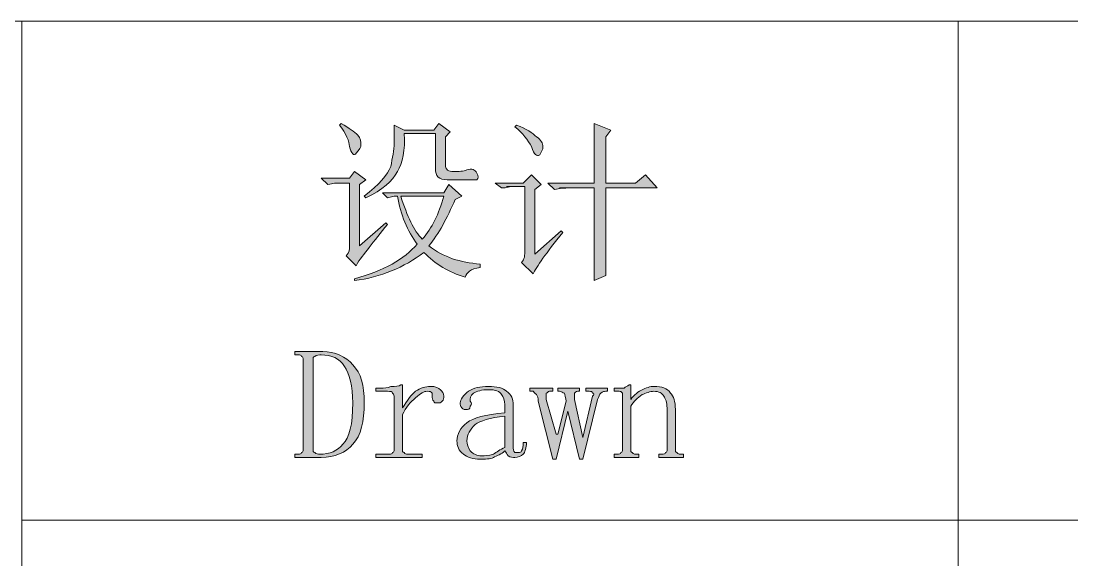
# Model space of a CAD drawing. Header units: millimetres. Extents: x 0 to 297, y 0 to 208.
# Drawn here: x 161.51 to 173.68, y 20.62 to 26.87 of the extents above; entities that cross this region are included whole.
import ezdxf

# ---------------------------------------------------------------- set-up
doc = ezdxf.new("R2010")
doc.units = ezdxf.units.MM

msp = doc.modelspace()

# ---------------------------------------------------------------- hatches: boundary and pattern name
h = msp.add_hatch(color=7)
edge = h.paths.add_edge_path(flags=0)
edge.add_spline(control_points=[(165.196308, 25.662765), (165.196308, 25.662765), (165.215711, 25.682168), (165.215711, 25.682168), (165.311314, 25.624665), (165.368817, 25.586213), (165.407269, 25.54776), (165.445369, 25.50966), (165.445369, 25.471207), (165.445369, 25.432754), (165.445369, 25.413704), (165.426319, 25.375251), (165.388219, 25.337151), (165.368817, 25.298699), (165.330717, 25.337151), (165.311314, 25.413704), (165.311314, 25.471207), (165.273214, 25.567163), (165.196308, 25.662765), (165.196308, 25.662765), (165.196308, 25.662765), (165.196308, 25.662765), (165.196308, 25.662765), (165.196308, 25.662765), (165.196308, 25.662765)], knot_values=[0, 0, 0, 0, 1, 1, 1, 2, 2, 2, 3, 3, 3, 4, 4, 4, 5, 5, 5, 6, 6, 6, 7, 7, 7, 8, 8, 8, 8], degree=3, periodic=1)
edge = h.paths.add_edge_path(flags=0)
edge.add_spline(control_points=[(165.426319, 24.263649), (165.426319, 24.263649), (165.732883, 24.532113), (165.732883, 24.532113), (165.732883, 24.532113), (165.752286, 24.513063), (165.752286, 24.513063), (165.675381, 24.417107), (165.598828, 24.321151), (165.541325, 24.244599), (165.483822, 24.168046), (165.426319, 24.110543), (165.388219, 24.03399), (165.388219, 24.03399), (165.273214, 24.148643), (165.273214, 24.148643), (165.311314, 24.187096), (165.311314, 24.225549), (165.311314, 24.263649), (165.311314, 24.263649), (165.311314, 24.992135), (165.311314, 24.992135), (165.311314, 24.992135), (165.215711, 24.992135), (165.215711, 24.992135), (165.158208, 24.992135), (165.119756, 24.992135), (165.062253, 24.973085), (165.062253, 24.973085), (164.9857, 25.049638), (164.9857, 25.049638), (164.9857, 25.049638), (165.311314, 25.049638), (165.311314, 25.049638), (165.311314, 25.049638), (165.368817, 25.12619), (165.368817, 25.12619), (165.368817, 25.12619), (165.502872, 25.030588), (165.502872, 25.030588), (165.502872, 25.030588), (165.426319, 24.973085), (165.426319, 24.973085), (165.426319, 24.973085), (165.426319, 24.263649), (165.426319, 24.263649), (165.426319, 24.263649), (165.426319, 24.263649), (165.426319, 24.263649)], knot_values=[0, 0, 0, 0, 1, 1, 1, 2, 2, 2, 3, 3, 3, 4, 4, 4, 5, 5, 5, 6, 6, 6, 7, 7, 7, 8, 8, 8, 9, 9, 9, 10, 10, 10, 11, 11, 11, 12, 12, 12, 13, 13, 13, 14, 14, 14, 15, 15, 15, 16, 16, 16, 16], degree=3, periodic=1)
edge = h.paths.add_edge_path(flags=0)
edge.add_spline(control_points=[(165.905392, 24.838676), (165.982297, 24.608665), (166.05885, 24.436157), (166.154806, 24.340554), (166.269811, 24.47461), (166.346364, 24.628068), (166.403867, 24.838676), (166.403867, 24.838676), (165.905392, 24.838676), (165.905392, 24.838676), (165.905392, 24.838676), (165.905392, 24.838676), (165.905392, 24.838676)], knot_values=[0, 0, 0, 0, 1, 1, 1, 2, 2, 2, 3, 3, 3, 4, 4, 4, 4], degree=3, periodic=1)
edge = h.paths.add_edge_path(flags=0)
edge.add_spline(control_points=[(165.694783, 24.877129), (165.694783, 24.877129), (166.403867, 24.877129), (166.403867, 24.877129), (166.403867, 24.877129), (166.461369, 24.973085), (166.461369, 24.973085), (166.461369, 24.973085), (166.614475, 24.838676), (166.614475, 24.838676), (166.614475, 24.838676), (166.537922, 24.800576), (166.537922, 24.800576), (166.442319, 24.589615), (166.346364, 24.398057), (166.231358, 24.263649), (166.403867, 24.129593), (166.595425, 24.07209), (166.825436, 24.05304), (166.825436, 24.05304), (166.825436, 24.014588), (166.825436, 24.014588), (166.710431, 23.995538), (166.671978, 23.957085), (166.652928, 23.899582), (166.461369, 23.957085), (166.307911, 24.05304), (166.173856, 24.187096), (165.943844, 24.014588), (165.675381, 23.899582), (165.368817, 23.861482), (165.368817, 23.861482), (165.368817, 23.880532), (165.368817, 23.880532), (165.713833, 23.976488), (165.943844, 24.110543), (166.097303, 24.283051), (165.982297, 24.436157), (165.905392, 24.628068), (165.867292, 24.838676), (165.867292, 24.838676), (165.828839, 24.838676), (165.828839, 24.838676), (165.828839, 24.838676), (165.752286, 24.819626), (165.752286, 24.819626), (165.752286, 24.819626), (165.694783, 24.877129), (165.694783, 24.877129), (165.694783, 24.877129), (165.694783, 24.877129), (165.694783, 24.877129)], knot_values=[0, 0, 0, 0, 1, 1, 1, 2, 2, 2, 3, 3, 3, 4, 4, 4, 5, 5, 5, 6, 6, 6, 7, 7, 7, 8, 8, 8, 9, 9, 9, 10, 10, 10, 11, 11, 11, 12, 12, 12, 13, 13, 13, 14, 14, 14, 15, 15, 15, 16, 16, 16, 17, 17, 17, 17], degree=3, periodic=1)
edge = h.paths.add_edge_path(flags=0)
edge.add_spline(control_points=[(166.422917, 25.203096), (166.422917, 25.14524), (166.461369, 25.12619), (166.518872, 25.12619), (166.576375, 25.12619), (166.633878, 25.12619), (166.671978, 25.14524), (166.729481, 25.164643), (166.767933, 25.14524), (166.786983, 25.10714), (166.806386, 25.068688), (166.806386, 25.049638), (166.786983, 25.030588), (166.767933, 25.030588), (166.691381, 25.030588), (166.576375, 25.030588), (166.576375, 25.030588), (166.442319, 25.030588), (166.442319, 25.030588), (166.346364, 25.030588), (166.307911, 25.068688), (166.307911, 25.164643), (166.307911, 25.164643), (166.307911, 25.567163), (166.307911, 25.567163), (166.307911, 25.567163), (165.943844, 25.567163), (165.943844, 25.567163), (165.962894, 25.375251), (165.924794, 25.222146), (165.867292, 25.12619), (165.809789, 25.011185), (165.694783, 24.915582), (165.502872, 24.819626), (165.502872, 24.819626), (165.483822, 24.838676), (165.483822, 24.838676), (165.656331, 24.973085), (165.752286, 25.08809), (165.790386, 25.183693), (165.809789, 25.279649), (165.828839, 25.375251), (165.828839, 25.452157), (165.828839, 25.52871), (165.828839, 25.586213), (165.828839, 25.662765), (165.828839, 25.662765), (165.943844, 25.605263), (165.943844, 25.605263), (165.943844, 25.605263), (166.288861, 25.605263), (166.288861, 25.605263), (166.288861, 25.605263), (166.346364, 25.682168), (166.346364, 25.682168), (166.346364, 25.682168), (166.480419, 25.586213), (166.480419, 25.586213), (166.480419, 25.586213), (166.422917, 25.52871), (166.422917, 25.52871), (166.422917, 25.52871), (166.422917, 25.203096), (166.422917, 25.203096), (166.422917, 25.203096), (166.422917, 25.203096), (166.422917, 25.203096)], knot_values=[0, 0, 0, 0, 1, 1, 1, 2, 2, 2, 3, 3, 3, 4, 4, 4, 5, 5, 5, 6, 6, 6, 7, 7, 7, 8, 8, 8, 9, 9, 9, 10, 10, 10, 11, 11, 11, 12, 12, 12, 13, 13, 13, 14, 14, 14, 15, 15, 15, 16, 16, 16, 17, 17, 17, 18, 18, 18, 19, 19, 19, 20, 20, 20, 21, 21, 21, 22, 22, 22, 22], degree=3, periodic=1)
edge = h.paths.add_edge_path(flags=0)
edge.add_spline(control_points=[(167.227956, 25.643715), (167.227956, 25.643715), (167.247006, 25.662765), (167.247006, 25.662765), (167.362011, 25.624665), (167.438917, 25.567163), (167.477017, 25.52871), (167.534519, 25.490257), (167.553922, 25.452157), (167.553922, 25.413704), (167.553922, 25.375251), (167.534519, 25.356201), (167.515469, 25.317749), (167.477017, 25.298699), (167.457967, 25.317749), (167.419514, 25.413704), (167.381414, 25.490257), (167.323911, 25.567163), (167.227956, 25.643715), (167.227956, 25.643715), (167.227956, 25.643715), (167.227956, 25.643715), (167.227956, 25.643715), (167.227956, 25.643715), (167.227956, 25.643715)], knot_values=[0, 0, 0, 0, 1, 1, 1, 2, 2, 2, 3, 3, 3, 4, 4, 4, 5, 5, 5, 6, 6, 6, 7, 7, 7, 8, 8, 8, 8], degree=3, periodic=1)
edge = h.paths.add_edge_path(flags=0)
edge.add_spline(control_points=[(167.457967, 24.168046), (167.457967, 24.168046), (167.764531, 24.436157), (167.764531, 24.436157), (167.764531, 24.436157), (167.783581, 24.417107), (167.783581, 24.417107), (167.592022, 24.187096), (167.477017, 24.014588), (167.438917, 23.938035), (167.438917, 23.938035), (167.304508, 24.07209), (167.304508, 24.07209), (167.342961, 24.110543), (167.342961, 24.148643), (167.342961, 24.225549), (167.342961, 24.225549), (167.342961, 24.953682), (167.342961, 24.953682), (167.342961, 24.953682), (167.132, 24.953682), (167.132, 24.953682), (167.132, 24.953682), (167.208906, 24.953682), (167.208906, 24.953682), (167.170453, 24.953682), (167.132, 24.934632), (167.074497, 24.934632), (167.074497, 24.934632), (166.997944, 24.992135), (166.997944, 24.992135), (166.997944, 24.992135), (167.323911, 24.992135), (167.323911, 24.992135), (167.323911, 24.992135), (167.419514, 25.08809), (167.419514, 25.08809), (167.419514, 25.08809), (167.534519, 24.973085), (167.534519, 24.973085), (167.534519, 24.973085), (167.457967, 24.915582), (167.457967, 24.915582), (167.457967, 24.915582), (167.457967, 24.168046), (167.457967, 24.168046), (167.457967, 24.168046), (167.457967, 24.168046), (167.457967, 24.168046)], knot_values=[0, 0, 0, 0, 1, 1, 1, 2, 2, 2, 3, 3, 3, 4, 4, 4, 5, 5, 5, 6, 6, 6, 7, 7, 7, 8, 8, 8, 9, 9, 9, 10, 10, 10, 11, 11, 11, 12, 12, 12, 13, 13, 13, 14, 14, 14, 15, 15, 15, 16, 16, 16, 16], degree=3, periodic=1)
edge = h.paths.add_edge_path(flags=0)
edge.add_spline(control_points=[(168.148, 24.992135), (168.148, 25.337151), (168.148, 25.586213), (168.148, 25.682168), (168.148, 25.682168), (168.339558, 25.605263), (168.339558, 25.605263), (168.339558, 25.605263), (168.282056, 25.52871), (168.282056, 25.52871), (168.282056, 25.52871), (168.282056, 24.992135), (168.282056, 24.992135), (168.282056, 24.992135), (168.627072, 24.992135), (168.627072, 24.992135), (168.627072, 24.992135), (168.742078, 25.08809), (168.742078, 25.08809), (168.742078, 25.08809), (168.876133, 24.934632), (168.876133, 24.934632), (168.876133, 24.934632), (168.282056, 24.934632), (168.282056, 24.934632), (168.282056, 24.934632), (168.282056, 24.206499), (168.282056, 24.206499), (168.282056, 24.110543), (168.282056, 24.014588), (168.282056, 23.918985), (168.282056, 23.918985), (168.148, 23.861482), (168.148, 23.861482), (168.148, 24.03399), (168.148, 24.148643), (168.148, 24.244599), (168.148, 24.244599), (168.148, 24.934632), (168.148, 24.934632), (168.148, 24.934632), (167.745481, 24.934632), (167.745481, 24.934632), (167.745481, 24.934632), (167.860486, 24.934632), (167.860486, 24.934632), (167.802983, 24.934632), (167.745481, 24.934632), (167.687978, 24.915582), (167.687978, 24.915582), (167.611072, 24.992135), (167.611072, 24.992135), (167.611072, 24.992135), (168.148, 24.992135), (168.148, 24.992135), (168.148, 24.992135), (168.148, 24.992135), (168.148, 24.992135)], knot_values=[0, 0, 0, 0, 1, 1, 1, 2, 2, 2, 3, 3, 3, 4, 4, 4, 5, 5, 5, 6, 6, 6, 7, 7, 7, 8, 8, 8, 9, 9, 9, 10, 10, 10, 11, 11, 11, 12, 12, 12, 13, 13, 13, 14, 14, 14, 15, 15, 15, 16, 16, 16, 17, 17, 17, 18, 18, 18, 19, 19, 19, 19], degree=3, periodic=1)
h = msp.add_hatch(color=7)
edge = h.paths.add_edge_path(flags=0)
edge.add_spline(control_points=[(165.349767, 22.442963), (165.349767, 22.634874), (165.311314, 22.787979), (165.253811, 22.864885), (165.196308, 22.960488), (165.100706, 22.99894), (164.9857, 22.99894), (164.966297, 22.99894), (164.928197, 22.99894), (164.908794, 22.97989), (164.889744, 22.97989), (164.889744, 22.960488), (164.889744, 22.941438), (164.889744, 22.941438), (164.889744, 21.906388), (164.889744, 21.906388), (164.889744, 21.887338), (164.889744, 21.868288), (164.908794, 21.868288), (164.928197, 21.848885), (164.947247, 21.848885), (164.966297, 21.848885), (165.081303, 21.848885), (165.177258, 21.887338), (165.234761, 21.96389), (165.311314, 22.040796), (165.349767, 22.193901), (165.349767, 22.442963), (165.349767, 22.442963), (165.349767, 22.442963), (165.349767, 22.442963), (165.349767, 22.442963), (165.349767, 22.442963), (165.349767, 22.442963)], knot_values=[0, 0, 0, 0, 1, 1, 1, 2, 2, 2, 3, 3, 3, 4, 4, 4, 5, 5, 5, 6, 6, 6, 7, 7, 7, 8, 8, 8, 9, 9, 9, 10, 10, 10, 11, 11, 11, 11], degree=3, periodic=1)
edge = h.paths.add_edge_path(flags=0)
edge.add_spline(control_points=[(164.774739, 22.941438), (164.774739, 22.960488), (164.774739, 22.97989), (164.755689, 22.97989), (164.755689, 22.99894), (164.736286, 22.99894), (164.717236, 22.99894), (164.717236, 22.99894), (164.678783, 22.99894), (164.678783, 22.99894), (164.678783, 22.99894), (164.678783, 23.037393), (164.678783, 23.037393), (164.678783, 23.037393), (165.00475, 23.037393), (165.00475, 23.037393), (165.138806, 23.037393), (165.273214, 22.97989), (165.349767, 22.883935), (165.445369, 22.787979), (165.483822, 22.653924), (165.483822, 22.442963), (165.483822, 22.232354), (165.445369, 22.059846), (165.349767, 21.96389), (165.273214, 21.868288), (165.138806, 21.810785), (164.9857, 21.810785), (164.9857, 21.810785), (164.678783, 21.810785), (164.678783, 21.810785), (164.678783, 21.810785), (164.678783, 21.848885), (164.678783, 21.848885), (164.678783, 21.848885), (164.717236, 21.848885), (164.717236, 21.848885), (164.736286, 21.848885), (164.755689, 21.848885), (164.755689, 21.868288), (164.774739, 21.868288), (164.774739, 21.887338), (164.774739, 21.906388), (164.774739, 21.906388), (164.774739, 22.941438), (164.774739, 22.941438), (164.774739, 22.941438), (164.774739, 22.941438), (164.774739, 22.941438)], knot_values=[0, 0, 0, 0, 1, 1, 1, 2, 2, 2, 3, 3, 3, 4, 4, 4, 5, 5, 5, 6, 6, 6, 7, 7, 7, 8, 8, 8, 9, 9, 9, 10, 10, 10, 11, 11, 11, 12, 12, 12, 13, 13, 13, 14, 14, 14, 15, 15, 15, 16, 16, 16, 16], degree=3, periodic=1)
edge = h.paths.add_edge_path(flags=0)
edge.add_spline(control_points=[(165.924794, 22.38546), (165.982297, 22.462365), (166.020397, 22.538918), (166.0779, 22.577371), (166.135403, 22.615471), (166.192906, 22.634874), (166.250408, 22.634874), (166.307911, 22.634874), (166.346364, 22.615471), (166.365414, 22.596421), (166.384817, 22.577371), (166.403867, 22.557968), (166.403867, 22.519868), (166.403867, 22.500465), (166.403867, 22.481415), (166.384817, 22.462365), (166.365414, 22.442963), (166.365414, 22.442963), (166.327314, 22.442963), (166.307911, 22.442963), (166.288861, 22.442963), (166.288861, 22.462365), (166.269811, 22.481415), (166.269811, 22.500465), (166.269811, 22.519868), (166.269811, 22.538918), (166.269811, 22.557968), (166.269811, 22.557968), (166.250408, 22.577371), (166.250408, 22.577371), (166.212308, 22.577371), (166.173856, 22.577371), (166.135403, 22.557968), (166.0779, 22.500465), (166.020397, 22.462365), (165.962894, 22.38546), (165.924794, 22.308907), (165.924794, 22.308907), (165.924794, 21.906388), (165.924794, 21.906388), (165.924794, 21.887338), (165.924794, 21.868288), (165.943844, 21.868288), (165.962894, 21.848885), (165.962894, 21.848885), (165.982297, 21.848885), (165.982297, 21.848885), (166.154806, 21.848885), (166.154806, 21.848885), (166.154806, 21.848885), (166.154806, 21.810785), (166.154806, 21.810785), (166.154806, 21.810785), (165.617878, 21.810785), (165.617878, 21.810785), (165.617878, 21.810785), (165.617878, 21.848885), (165.617878, 21.848885), (165.617878, 21.848885), (165.771336, 21.848885), (165.771336, 21.848885), (165.790386, 21.848885), (165.809789, 21.848885), (165.809789, 21.868288), (165.828839, 21.868288), (165.828839, 21.887338), (165.828839, 21.906388), (165.828839, 21.906388), (165.828839, 22.519868), (165.828839, 22.519868), (165.828839, 22.519868), (165.828839, 22.538918), (165.809789, 22.557968), (165.809789, 22.577371), (165.790386, 22.577371), (165.752286, 22.577371), (165.752286, 22.577371), (165.617878, 22.577371), (165.617878, 22.577371), (165.617878, 22.577371), (165.617878, 22.615471), (165.617878, 22.615471), (165.617878, 22.615471), (165.675381, 22.615471), (165.675381, 22.615471), (165.713833, 22.615471), (165.752286, 22.615471), (165.790386, 22.634874), (165.847889, 22.634874), (165.886342, 22.634874), (165.905392, 22.653924), (165.905392, 22.653924), (165.924794, 22.653924), (165.924794, 22.653924), (165.924794, 22.653924), (165.924794, 22.38546), (165.924794, 22.38546), (165.924794, 22.38546), (165.924794, 22.38546), (165.924794, 22.38546)], knot_values=[0, 0, 0, 0, 1, 1, 1, 2, 2, 2, 3, 3, 3, 4, 4, 4, 5, 5, 5, 6, 6, 6, 7, 7, 7, 8, 8, 8, 9, 9, 9, 10, 10, 10, 11, 11, 11, 12, 12, 12, 13, 13, 13, 14, 14, 14, 15, 15, 15, 16, 16, 16, 17, 17, 17, 18, 18, 18, 19, 19, 19, 20, 20, 20, 21, 21, 21, 22, 22, 22, 23, 23, 23, 24, 24, 24, 25, 25, 25, 26, 26, 26, 27, 27, 27, 28, 28, 28, 29, 29, 29, 30, 30, 30, 31, 31, 31, 32, 32, 32, 33, 33, 33, 33], degree=3, periodic=1)
edge = h.paths.add_edge_path(flags=0)
edge.add_spline(control_points=[(166.825436, 21.791382), (166.748883, 21.791382), (166.671978, 21.810785), (166.633878, 21.848885), (166.576375, 21.887338), (166.556972, 21.94484), (166.556972, 22.002343), (166.556972, 22.078896), (166.595425, 22.155449), (166.671978, 22.212951), (166.748883, 22.270454), (166.882939, 22.308907), (167.11295, 22.327957), (167.11295, 22.327957), (167.11295, 22.423913), (167.11295, 22.423913), (167.11295, 22.462365), (167.0939, 22.519868), (167.074497, 22.538918), (167.055447, 22.577371), (166.997944, 22.596421), (166.921392, 22.596421), (166.844486, 22.596421), (166.786983, 22.577371), (166.748883, 22.557968), (166.710431, 22.519868), (166.710431, 22.500465), (166.710431, 22.462365), (166.729481, 22.442963), (166.729481, 22.423913), (166.710431, 22.404863), (166.710431, 22.36641), (166.691381, 22.36641), (166.652928, 22.36641), (166.633878, 22.36641), (166.633878, 22.36641), (166.614475, 22.38546), (166.595425, 22.404863), (166.595425, 22.423913), (166.595425, 22.442963), (166.595425, 22.481415), (166.633878, 22.538918), (166.691381, 22.577371), (166.748883, 22.615471), (166.825436, 22.634874), (166.921392, 22.634874), (167.016994, 22.634874), (167.0939, 22.615471), (167.132, 22.577371), (167.189503, 22.538918), (167.208906, 22.481415), (167.208906, 22.423913), (167.208906, 22.423913), (167.208906, 21.94484), (167.208906, 21.94484), (167.208906, 21.906388), (167.208906, 21.887338), (167.227956, 21.868288), (167.227956, 21.868288), (167.247006, 21.868288), (167.266408, 21.868288), (167.285458, 21.868288), (167.304508, 21.868288), (167.304508, 21.887338), (167.323911, 21.906388), (167.323911, 21.94484), (167.323911, 21.983293), (167.323911, 21.983293), (167.362011, 21.983293), (167.362011, 21.983293), (167.362011, 21.92579), (167.342961, 21.868288), (167.323911, 21.848885), (167.304508, 21.829835), (167.266408, 21.810785), (167.227956, 21.810785), (167.208906, 21.810785), (167.170453, 21.810785), (167.151403, 21.829835), (167.132, 21.848885), (167.132, 21.868288), (167.11295, 21.887338), (167.074497, 21.848885), (167.016994, 21.829835), (166.978894, 21.810785), (166.940442, 21.791382), (166.882939, 21.791382), (166.825436, 21.791382), (166.825436, 21.791382), (166.825436, 21.791382), (166.825436, 21.791382), (166.825436, 21.791382), (166.825436, 21.791382), (166.825436, 21.791382)], knot_values=[0, 0, 0, 0, 1, 1, 1, 2, 2, 2, 3, 3, 3, 4, 4, 4, 5, 5, 5, 6, 6, 6, 7, 7, 7, 8, 8, 8, 9, 9, 9, 10, 10, 10, 11, 11, 11, 12, 12, 12, 13, 13, 13, 14, 14, 14, 15, 15, 15, 16, 16, 16, 17, 17, 17, 18, 18, 18, 19, 19, 19, 20, 20, 20, 21, 21, 21, 22, 22, 22, 23, 23, 23, 24, 24, 24, 25, 25, 25, 26, 26, 26, 27, 27, 27, 28, 28, 28, 29, 29, 29, 30, 30, 30, 31, 31, 31, 31], degree=3, periodic=1)
edge = h.paths.add_edge_path(flags=0)
edge.add_spline(control_points=[(166.671978, 22.002343), (166.671978, 21.96389), (166.691381, 21.92579), (166.710431, 21.887338), (166.748883, 21.848885), (166.786983, 21.829835), (166.844486, 21.829835), (166.882939, 21.829835), (166.921392, 21.829835), (166.978894, 21.848885), (167.016994, 21.868288), (167.055447, 21.906388), (167.11295, 21.92579), (167.11295, 21.92579), (167.11295, 22.289857), (167.11295, 22.289857), (166.940442, 22.270454), (166.825436, 22.232354), (166.767933, 22.193901), (166.710431, 22.136399), (166.671978, 22.078896), (166.671978, 22.002343), (166.671978, 22.002343), (166.671978, 22.002343), (166.671978, 22.002343), (166.671978, 22.002343), (166.671978, 22.002343), (166.671978, 22.002343)], knot_values=[0, 0, 0, 0, 1, 1, 1, 2, 2, 2, 3, 3, 3, 4, 4, 4, 5, 5, 5, 6, 6, 6, 7, 7, 7, 8, 8, 8, 9, 9, 9, 9], degree=3, periodic=1)
edge = h.paths.add_edge_path(flags=0)
edge.add_spline(control_points=[(168.052044, 22.615471), (168.052044, 22.615471), (168.301106, 22.615471), (168.301106, 22.615471), (168.301106, 22.615471), (168.301106, 22.577371), (168.301106, 22.577371), (168.301106, 22.577371), (168.282056, 22.577371), (168.282056, 22.577371), (168.263006, 22.577371), (168.243603, 22.577371), (168.224553, 22.557968), (168.205503, 22.538918), (168.205503, 22.519868), (168.1861, 22.481415), (168.1861, 22.481415), (168.013592, 21.791382), (168.013592, 21.791382), (168.013592, 21.791382), (167.975492, 21.791382), (167.975492, 21.791382), (167.975492, 21.791382), (167.841083, 22.34736), (167.841083, 22.34736), (167.841083, 22.34736), (167.707028, 21.791382), (167.707028, 21.791382), (167.707028, 21.791382), (167.668575, 21.791382), (167.668575, 21.791382), (167.668575, 21.791382), (167.496419, 22.462365), (167.496419, 22.462365), (167.496419, 22.500465), (167.496419, 22.519868), (167.477017, 22.538918), (167.457967, 22.557968), (167.438917, 22.577371), (167.438917, 22.577371), (167.438917, 22.577371), (167.400464, 22.577371), (167.400464, 22.577371), (167.400464, 22.577371), (167.400464, 22.615471), (167.400464, 22.615471), (167.400464, 22.615471), (167.668575, 22.615471), (167.668575, 22.615471), (167.668575, 22.615471), (167.668575, 22.577371), (167.668575, 22.577371), (167.668575, 22.577371), (167.630475, 22.577371), (167.630475, 22.577371), (167.611072, 22.577371), (167.611072, 22.557968), (167.592022, 22.557968), (167.592022, 22.538918), (167.592022, 22.500465), (167.592022, 22.481415), (167.592022, 22.481415), (167.707028, 22.078896), (167.707028, 22.078896), (167.707028, 22.078896), (167.726078, 22.078896), (167.726078, 22.078896), (167.726078, 22.078896), (167.822033, 22.462365), (167.822033, 22.462365), (167.822033, 22.500465), (167.802983, 22.538918), (167.802983, 22.557968), (167.783581, 22.557968), (167.764531, 22.577371), (167.745481, 22.577371), (167.745481, 22.577371), (167.726078, 22.577371), (167.726078, 22.577371), (167.726078, 22.577371), (167.726078, 22.615471), (167.726078, 22.615471), (167.726078, 22.615471), (167.975492, 22.615471), (167.975492, 22.615471), (167.975492, 22.615471), (167.975492, 22.577371), (167.975492, 22.577371), (167.975492, 22.577371), (167.956089, 22.577371), (167.956089, 22.577371), (167.937039, 22.577371), (167.917989, 22.557968), (167.917989, 22.557968), (167.917989, 22.538918), (167.917989, 22.500465), (167.917989, 22.481415), (167.917989, 22.481415), (168.013592, 22.040796), (168.013592, 22.040796), (168.013592, 22.040796), (168.013592, 22.040796), (168.013592, 22.040796), (168.013592, 22.040796), (168.128597, 22.519868), (168.128597, 22.519868), (168.148, 22.538918), (168.148, 22.557968), (168.128597, 22.557968), (168.128597, 22.577371), (168.109547, 22.577371), (168.090497, 22.577371), (168.090497, 22.577371), (168.052044, 22.577371), (168.052044, 22.577371), (168.052044, 22.577371), (168.052044, 22.615471), (168.052044, 22.615471), (168.052044, 22.615471), (168.052044, 22.615471), (168.052044, 22.615471)], knot_values=[0, 0, 0, 0, 1, 1, 1, 2, 2, 2, 3, 3, 3, 4, 4, 4, 5, 5, 5, 6, 6, 6, 7, 7, 7, 8, 8, 8, 9, 9, 9, 10, 10, 10, 11, 11, 11, 12, 12, 12, 13, 13, 13, 14, 14, 14, 15, 15, 15, 16, 16, 16, 17, 17, 17, 18, 18, 18, 19, 19, 19, 20, 20, 20, 21, 21, 21, 22, 22, 22, 23, 23, 23, 24, 24, 24, 25, 25, 25, 26, 26, 26, 27, 27, 27, 28, 28, 28, 29, 29, 29, 30, 30, 30, 31, 31, 31, 32, 32, 32, 33, 33, 33, 34, 34, 34, 35, 35, 35, 36, 36, 36, 37, 37, 37, 38, 38, 38, 39, 39, 39, 40, 40, 40, 40], degree=3, periodic=1)
edge = h.paths.add_edge_path(flags=0)
edge.add_spline(control_points=[(168.378011, 21.810785), (168.378011, 21.810785), (168.378011, 21.848885), (168.378011, 21.848885), (168.378011, 21.848885), (168.416111, 21.848885), (168.416111, 21.848885), (168.435514, 21.848885), (168.454564, 21.848885), (168.454564, 21.868288), (168.473614, 21.868288), (168.473614, 21.887338), (168.473614, 21.906388), (168.473614, 21.906388), (168.473614, 22.538918), (168.473614, 22.538918), (168.473614, 22.538918), (168.473614, 22.557968), (168.473614, 22.557968), (168.454564, 22.577371), (168.454564, 22.577371), (168.435514, 22.577371), (168.435514, 22.577371), (168.378011, 22.577371), (168.378011, 22.577371), (168.378011, 22.577371), (168.378011, 22.615471), (168.378011, 22.615471), (168.378011, 22.615471), (168.435514, 22.615471), (168.435514, 22.615471), (168.454564, 22.615471), (168.473614, 22.615471), (168.493017, 22.615471), (168.512067, 22.634874), (168.531117, 22.634874), (168.550519, 22.653924), (168.550519, 22.653924), (168.569569, 22.653924), (168.569569, 22.653924), (168.569569, 22.653924), (168.569569, 22.481415), (168.569569, 22.481415), (168.607669, 22.538918), (168.665525, 22.577371), (168.703625, 22.596421), (168.742078, 22.615471), (168.799581, 22.634874), (168.837681, 22.634874), (168.933636, 22.634874), (168.991139, 22.615471), (169.029592, 22.557968), (169.067692, 22.519868), (169.087094, 22.462365), (169.087094, 22.36641), (169.087094, 22.36641), (169.087094, 21.906388), (169.087094, 21.906388), (169.087094, 21.887338), (169.087094, 21.868288), (169.106144, 21.868288), (169.125194, 21.848885), (169.125194, 21.848885), (169.144597, 21.848885), (169.144597, 21.848885), (169.182697, 21.848885), (169.182697, 21.848885), (169.182697, 21.848885), (169.182697, 21.810785), (169.182697, 21.810785), (169.182697, 21.810785), (168.895183, 21.810785), (168.895183, 21.810785), (168.895183, 21.810785), (168.895183, 21.848885), (168.895183, 21.848885), (168.895183, 21.848885), (168.933636, 21.848885), (168.933636, 21.848885), (168.952686, 21.848885), (168.972089, 21.848885), (168.972089, 21.868288), (168.991139, 21.868288), (168.991139, 21.887338), (168.991139, 21.906388), (168.991139, 21.906388), (168.991139, 22.38546), (168.991139, 22.38546), (168.991139, 22.442963), (168.972089, 22.500465), (168.952686, 22.519868), (168.933636, 22.557968), (168.895183, 22.577371), (168.837681, 22.577371), (168.799581, 22.577371), (168.742078, 22.557968), (168.703625, 22.538918), (168.646122, 22.500465), (168.607669, 22.462365), (168.569569, 22.404863), (168.569569, 22.404863), (168.569569, 21.906388), (168.569569, 21.906388), (168.569569, 21.887338), (168.569569, 21.868288), (168.588619, 21.868288), (168.607669, 21.848885), (168.607669, 21.848885), (168.627072, 21.848885), (168.627072, 21.848885), (168.665525, 21.848885), (168.665525, 21.848885), (168.665525, 21.848885), (168.665525, 21.810785), (168.665525, 21.810785), (168.665525, 21.810785), (168.378011, 21.810785), (168.378011, 21.810785), (168.378011, 21.810785), (168.378011, 21.810785), (168.378011, 21.810785)], knot_values=[0, 0, 0, 0, 1, 1, 1, 2, 2, 2, 3, 3, 3, 4, 4, 4, 5, 5, 5, 6, 6, 6, 7, 7, 7, 8, 8, 8, 9, 9, 9, 10, 10, 10, 11, 11, 11, 12, 12, 12, 13, 13, 13, 14, 14, 14, 15, 15, 15, 16, 16, 16, 17, 17, 17, 18, 18, 18, 19, 19, 19, 20, 20, 20, 21, 21, 21, 22, 22, 22, 23, 23, 23, 24, 24, 24, 25, 25, 25, 26, 26, 26, 27, 27, 27, 28, 28, 28, 29, 29, 29, 30, 30, 30, 31, 31, 31, 32, 32, 32, 33, 33, 33, 34, 34, 34, 35, 35, 35, 36, 36, 36, 37, 37, 37, 38, 38, 38, 39, 39, 39, 40, 40, 40, 40], degree=3, periodic=1)

# ---------------------------------------------------------------- linework, layer by layer
at = {"color": 7, "lineweight": 15}
for points in [[(132.557661, 26.870324), (293.163978, 26.870324)], [(161.516483, 26.870324), (238.178269, 26.870324)], [(161.516483, 26.870324), (161.516483, 3.737626)], [(161.516483, 26.870324), (161.516483, 3.737626)], [(172.3644, 26.870324), (172.3644, 3.737626)], [(161.516483, 21.082299), (198.390933, 21.082299)]]:
    msp.add_lwpolyline(points, dxfattribs=at)
at = {"color": 7, "lineweight": 0}
for points, knots in [([(165.196308, 25.662765), (165.196308, 25.662765), (165.215711, 25.682168), (165.215711, 25.682168), (165.311314, 25.624665), (165.368817, 25.586213), (165.407269, 25.54776), (165.445369, 25.50966), (165.445369, 25.471207), (165.445369, 25.432754), (165.445369, 25.413704), (165.426319, 25.375251), (165.388219, 25.337151), (165.368817, 25.298699), (165.330717, 25.337151), (165.311314, 25.413704), (165.311314, 25.471207), (165.273214, 25.567163), (165.196308, 25.662765), (165.196308, 25.662765), (165.196308, 25.662765), (165.196308, 25.662765), (165.196308, 25.662765), (165.196308, 25.662765), (165.196308, 25.662765)], [0, 0, 0, 0, 1, 1, 1, 2, 2, 2, 3, 3, 3, 4, 4, 4, 5, 5, 5, 6, 6, 6, 7, 7, 7, 8, 8, 8, 8]), ([(166.422917, 25.203096), (166.422917, 25.14524), (166.461369, 25.12619), (166.518872, 25.12619), (166.576375, 25.12619), (166.633878, 25.12619), (166.671978, 25.14524), (166.729481, 25.164643), (166.767933, 25.14524), (166.786983, 25.10714), (166.806386, 25.068688), (166.806386, 25.049638), (166.786983, 25.030588), (166.767933, 25.030588), (166.691381, 25.030588), (166.576375, 25.030588), (166.576375, 25.030588), (166.442319, 25.030588), (166.442319, 25.030588), (166.346364, 25.030588), (166.307911, 25.068688), (166.307911, 25.164643), (166.307911, 25.164643), (166.307911, 25.567163), (166.307911, 25.567163), (166.307911, 25.567163), (165.943844, 25.567163), (165.943844, 25.567163), (165.962894, 25.375251), (165.924794, 25.222146), (165.867292, 25.12619), (165.809789, 25.011185), (165.694783, 24.915582), (165.502872, 24.819626), (165.502872, 24.819626), (165.483822, 24.838676), (165.483822, 24.838676), (165.656331, 24.973085), (165.752286, 25.08809), (165.790386, 25.183693), (165.809789, 25.279649), (165.828839, 25.375251), (165.828839, 25.452157), (165.828839, 25.52871), (165.828839, 25.586213), (165.828839, 25.662765), (165.828839, 25.662765), (165.943844, 25.605263), (165.943844, 25.605263), (165.943844, 25.605263), (166.288861, 25.605263), (166.288861, 25.605263), (166.288861, 25.605263), (166.346364, 25.682168), (166.346364, 25.682168), (166.346364, 25.682168), (166.480419, 25.586213), (166.480419, 25.586213), (166.480419, 25.586213), (166.422917, 25.52871), (166.422917, 25.52871), (166.422917, 25.52871), (166.422917, 25.203096), (166.422917, 25.203096), (166.422917, 25.203096), (166.422917, 25.203096), (166.422917, 25.203096)], [0, 0, 0, 0, 1, 1, 1, 2, 2, 2, 3, 3, 3, 4, 4, 4, 5, 5, 5, 6, 6, 6, 7, 7, 7, 8, 8, 8, 9, 9, 9, 10, 10, 10, 11, 11, 11, 12, 12, 12, 13, 13, 13, 14, 14, 14, 15, 15, 15, 16, 16, 16, 17, 17, 17, 18, 18, 18, 19, 19, 19, 20, 20, 20, 21, 21, 21, 22, 22, 22, 22]), ([(167.227956, 25.643715), (167.227956, 25.643715), (167.247006, 25.662765), (167.247006, 25.662765), (167.362011, 25.624665), (167.438917, 25.567163), (167.477017, 25.52871), (167.534519, 25.490257), (167.553922, 25.452157), (167.553922, 25.413704), (167.553922, 25.375251), (167.534519, 25.356201), (167.515469, 25.317749), (167.477017, 25.298699), (167.457967, 25.317749), (167.419514, 25.413704), (167.381414, 25.490257), (167.323911, 25.567163), (167.227956, 25.643715), (167.227956, 25.643715), (167.227956, 25.643715), (167.227956, 25.643715), (167.227956, 25.643715), (167.227956, 25.643715), (167.227956, 25.643715)], [0, 0, 0, 0, 1, 1, 1, 2, 2, 2, 3, 3, 3, 4, 4, 4, 5, 5, 5, 6, 6, 6, 7, 7, 7, 8, 8, 8, 8]), ([(168.148, 24.992135), (168.148, 25.337151), (168.148, 25.586213), (168.148, 25.682168), (168.148, 25.682168), (168.339558, 25.605263), (168.339558, 25.605263), (168.339558, 25.605263), (168.282056, 25.52871), (168.282056, 25.52871), (168.282056, 25.52871), (168.282056, 24.992135), (168.282056, 24.992135), (168.282056, 24.992135), (168.627072, 24.992135), (168.627072, 24.992135), (168.627072, 24.992135), (168.742078, 25.08809), (168.742078, 25.08809), (168.742078, 25.08809), (168.876133, 24.934632), (168.876133, 24.934632), (168.876133, 24.934632), (168.282056, 24.934632), (168.282056, 24.934632), (168.282056, 24.934632), (168.282056, 24.206499), (168.282056, 24.206499), (168.282056, 24.110543), (168.282056, 24.014588), (168.282056, 23.918985), (168.282056, 23.918985), (168.148, 23.861482), (168.148, 23.861482), (168.148, 24.03399), (168.148, 24.148643), (168.148, 24.244599), (168.148, 24.244599), (168.148, 24.934632), (168.148, 24.934632), (168.148, 24.934632), (167.745481, 24.934632), (167.745481, 24.934632), (167.745481, 24.934632), (167.860486, 24.934632), (167.860486, 24.934632), (167.802983, 24.934632), (167.745481, 24.934632), (167.687978, 24.915582), (167.687978, 24.915582), (167.611072, 24.992135), (167.611072, 24.992135), (167.611072, 24.992135), (168.148, 24.992135), (168.148, 24.992135), (168.148, 24.992135), (168.148, 24.992135), (168.148, 24.992135)], [0, 0, 0, 0, 1, 1, 1, 2, 2, 2, 3, 3, 3, 4, 4, 4, 5, 5, 5, 6, 6, 6, 7, 7, 7, 8, 8, 8, 9, 9, 9, 10, 10, 10, 11, 11, 11, 12, 12, 12, 13, 13, 13, 14, 14, 14, 15, 15, 15, 16, 16, 16, 17, 17, 17, 18, 18, 18, 19, 19, 19, 19]), ([(165.426319, 24.263649), (165.426319, 24.263649), (165.732883, 24.532113), (165.732883, 24.532113), (165.732883, 24.532113), (165.752286, 24.513063), (165.752286, 24.513063), (165.675381, 24.417107), (165.598828, 24.321151), (165.541325, 24.244599), (165.483822, 24.168046), (165.426319, 24.110543), (165.388219, 24.03399), (165.388219, 24.03399), (165.273214, 24.148643), (165.273214, 24.148643), (165.311314, 24.187096), (165.311314, 24.225549), (165.311314, 24.263649), (165.311314, 24.263649), (165.311314, 24.992135), (165.311314, 24.992135), (165.311314, 24.992135), (165.215711, 24.992135), (165.215711, 24.992135), (165.158208, 24.992135), (165.119756, 24.992135), (165.062253, 24.973085), (165.062253, 24.973085), (164.9857, 25.049638), (164.9857, 25.049638), (164.9857, 25.049638), (165.311314, 25.049638), (165.311314, 25.049638), (165.311314, 25.049638), (165.368817, 25.12619), (165.368817, 25.12619), (165.368817, 25.12619), (165.502872, 25.030588), (165.502872, 25.030588), (165.502872, 25.030588), (165.426319, 24.973085), (165.426319, 24.973085), (165.426319, 24.973085), (165.426319, 24.263649), (165.426319, 24.263649), (165.426319, 24.263649), (165.426319, 24.263649), (165.426319, 24.263649)], [0, 0, 0, 0, 1, 1, 1, 2, 2, 2, 3, 3, 3, 4, 4, 4, 5, 5, 5, 6, 6, 6, 7, 7, 7, 8, 8, 8, 9, 9, 9, 10, 10, 10, 11, 11, 11, 12, 12, 12, 13, 13, 13, 14, 14, 14, 15, 15, 15, 16, 16, 16, 16]), ([(167.457967, 24.168046), (167.457967, 24.168046), (167.764531, 24.436157), (167.764531, 24.436157), (167.764531, 24.436157), (167.783581, 24.417107), (167.783581, 24.417107), (167.592022, 24.187096), (167.477017, 24.014588), (167.438917, 23.938035), (167.438917, 23.938035), (167.304508, 24.07209), (167.304508, 24.07209), (167.342961, 24.110543), (167.342961, 24.148643), (167.342961, 24.225549), (167.342961, 24.225549), (167.342961, 24.953682), (167.342961, 24.953682), (167.342961, 24.953682), (167.132, 24.953682), (167.132, 24.953682), (167.132, 24.953682), (167.208906, 24.953682), (167.208906, 24.953682), (167.170453, 24.953682), (167.132, 24.934632), (167.074497, 24.934632), (167.074497, 24.934632), (166.997944, 24.992135), (166.997944, 24.992135), (166.997944, 24.992135), (167.323911, 24.992135), (167.323911, 24.992135), (167.323911, 24.992135), (167.419514, 25.08809), (167.419514, 25.08809), (167.419514, 25.08809), (167.534519, 24.973085), (167.534519, 24.973085), (167.534519, 24.973085), (167.457967, 24.915582), (167.457967, 24.915582), (167.457967, 24.915582), (167.457967, 24.168046), (167.457967, 24.168046), (167.457967, 24.168046), (167.457967, 24.168046), (167.457967, 24.168046)], [0, 0, 0, 0, 1, 1, 1, 2, 2, 2, 3, 3, 3, 4, 4, 4, 5, 5, 5, 6, 6, 6, 7, 7, 7, 8, 8, 8, 9, 9, 9, 10, 10, 10, 11, 11, 11, 12, 12, 12, 13, 13, 13, 14, 14, 14, 15, 15, 15, 16, 16, 16, 16]), ([(165.694783, 24.877129), (165.694783, 24.877129), (166.403867, 24.877129), (166.403867, 24.877129), (166.403867, 24.877129), (166.461369, 24.973085), (166.461369, 24.973085), (166.461369, 24.973085), (166.614475, 24.838676), (166.614475, 24.838676), (166.614475, 24.838676), (166.537922, 24.800576), (166.537922, 24.800576), (166.442319, 24.589615), (166.346364, 24.398057), (166.231358, 24.263649), (166.403867, 24.129593), (166.595425, 24.07209), (166.825436, 24.05304), (166.825436, 24.05304), (166.825436, 24.014588), (166.825436, 24.014588), (166.710431, 23.995538), (166.671978, 23.957085), (166.652928, 23.899582), (166.461369, 23.957085), (166.307911, 24.05304), (166.173856, 24.187096), (165.943844, 24.014588), (165.675381, 23.899582), (165.368817, 23.861482), (165.368817, 23.861482), (165.368817, 23.880532), (165.368817, 23.880532), (165.713833, 23.976488), (165.943844, 24.110543), (166.097303, 24.283051), (165.982297, 24.436157), (165.905392, 24.628068), (165.867292, 24.838676), (165.867292, 24.838676), (165.828839, 24.838676), (165.828839, 24.838676), (165.828839, 24.838676), (165.752286, 24.819626), (165.752286, 24.819626), (165.752286, 24.819626), (165.694783, 24.877129), (165.694783, 24.877129), (165.694783, 24.877129), (165.694783, 24.877129), (165.694783, 24.877129)], [0, 0, 0, 0, 1, 1, 1, 2, 2, 2, 3, 3, 3, 4, 4, 4, 5, 5, 5, 6, 6, 6, 7, 7, 7, 8, 8, 8, 9, 9, 9, 10, 10, 10, 11, 11, 11, 12, 12, 12, 13, 13, 13, 14, 14, 14, 15, 15, 15, 16, 16, 16, 17, 17, 17, 17]), ([(165.905392, 24.838676), (165.982297, 24.608665), (166.05885, 24.436157), (166.154806, 24.340554), (166.269811, 24.47461), (166.346364, 24.628068), (166.403867, 24.838676), (166.403867, 24.838676), (165.905392, 24.838676), (165.905392, 24.838676), (165.905392, 24.838676), (165.905392, 24.838676), (165.905392, 24.838676)], [0, 0, 0, 0, 1, 1, 1, 2, 2, 2, 3, 3, 3, 4, 4, 4, 4]), ([(164.774739, 22.941438), (164.774739, 22.960488), (164.774739, 22.97989), (164.755689, 22.97989), (164.755689, 22.99894), (164.736286, 22.99894), (164.717236, 22.99894), (164.717236, 22.99894), (164.678783, 22.99894), (164.678783, 22.99894), (164.678783, 22.99894), (164.678783, 23.037393), (164.678783, 23.037393), (164.678783, 23.037393), (165.00475, 23.037393), (165.00475, 23.037393), (165.138806, 23.037393), (165.273214, 22.97989), (165.349767, 22.883935), (165.445369, 22.787979), (165.483822, 22.653924), (165.483822, 22.442963), (165.483822, 22.232354), (165.445369, 22.059846), (165.349767, 21.96389), (165.273214, 21.868288), (165.138806, 21.810785), (164.9857, 21.810785), (164.9857, 21.810785), (164.678783, 21.810785), (164.678783, 21.810785), (164.678783, 21.810785), (164.678783, 21.848885), (164.678783, 21.848885), (164.678783, 21.848885), (164.717236, 21.848885), (164.717236, 21.848885), (164.736286, 21.848885), (164.755689, 21.848885), (164.755689, 21.868288), (164.774739, 21.868288), (164.774739, 21.887338), (164.774739, 21.906388), (164.774739, 21.906388), (164.774739, 22.941438), (164.774739, 22.941438), (164.774739, 22.941438), (164.774739, 22.941438), (164.774739, 22.941438)], [0, 0, 0, 0, 1, 1, 1, 2, 2, 2, 3, 3, 3, 4, 4, 4, 5, 5, 5, 6, 6, 6, 7, 7, 7, 8, 8, 8, 9, 9, 9, 10, 10, 10, 11, 11, 11, 12, 12, 12, 13, 13, 13, 14, 14, 14, 15, 15, 15, 16, 16, 16, 16]), ([(165.349767, 22.442963), (165.349767, 22.634874), (165.311314, 22.787979), (165.253811, 22.864885), (165.196308, 22.960488), (165.100706, 22.99894), (164.9857, 22.99894), (164.966297, 22.99894), (164.928197, 22.99894), (164.908794, 22.97989), (164.889744, 22.97989), (164.889744, 22.960488), (164.889744, 22.941438), (164.889744, 22.941438), (164.889744, 21.906388), (164.889744, 21.906388), (164.889744, 21.887338), (164.889744, 21.868288), (164.908794, 21.868288), (164.928197, 21.848885), (164.947247, 21.848885), (164.966297, 21.848885), (165.081303, 21.848885), (165.177258, 21.887338), (165.234761, 21.96389), (165.311314, 22.040796), (165.349767, 22.193901), (165.349767, 22.442963), (165.349767, 22.442963), (165.349767, 22.442963), (165.349767, 22.442963), (165.349767, 22.442963), (165.349767, 22.442963), (165.349767, 22.442963)], [0, 0, 0, 0, 1, 1, 1, 2, 2, 2, 3, 3, 3, 4, 4, 4, 5, 5, 5, 6, 6, 6, 7, 7, 7, 8, 8, 8, 9, 9, 9, 10, 10, 10, 11, 11, 11, 11]), ([(165.924794, 22.38546), (165.982297, 22.462365), (166.020397, 22.538918), (166.0779, 22.577371), (166.135403, 22.615471), (166.192906, 22.634874), (166.250408, 22.634874), (166.307911, 22.634874), (166.346364, 22.615471), (166.365414, 22.596421), (166.384817, 22.577371), (166.403867, 22.557968), (166.403867, 22.519868), (166.403867, 22.500465), (166.403867, 22.481415), (166.384817, 22.462365), (166.365414, 22.442963), (166.365414, 22.442963), (166.327314, 22.442963), (166.307911, 22.442963), (166.288861, 22.442963), (166.288861, 22.462365), (166.269811, 22.481415), (166.269811, 22.500465), (166.269811, 22.519868), (166.269811, 22.538918), (166.269811, 22.557968), (166.269811, 22.557968), (166.250408, 22.577371), (166.250408, 22.577371), (166.212308, 22.577371), (166.173856, 22.577371), (166.135403, 22.557968), (166.0779, 22.500465), (166.020397, 22.462365), (165.962894, 22.38546), (165.924794, 22.308907), (165.924794, 22.308907), (165.924794, 21.906388), (165.924794, 21.906388), (165.924794, 21.887338), (165.924794, 21.868288), (165.943844, 21.868288), (165.962894, 21.848885), (165.962894, 21.848885), (165.982297, 21.848885), (165.982297, 21.848885), (166.154806, 21.848885), (166.154806, 21.848885), (166.154806, 21.848885), (166.154806, 21.810785), (166.154806, 21.810785), (166.154806, 21.810785), (165.617878, 21.810785), (165.617878, 21.810785), (165.617878, 21.810785), (165.617878, 21.848885), (165.617878, 21.848885), (165.617878, 21.848885), (165.771336, 21.848885), (165.771336, 21.848885), (165.790386, 21.848885), (165.809789, 21.848885), (165.809789, 21.868288), (165.828839, 21.868288), (165.828839, 21.887338), (165.828839, 21.906388), (165.828839, 21.906388), (165.828839, 22.519868), (165.828839, 22.519868), (165.828839, 22.519868), (165.828839, 22.538918), (165.809789, 22.557968), (165.809789, 22.577371), (165.790386, 22.577371), (165.752286, 22.577371), (165.752286, 22.577371), (165.617878, 22.577371), (165.617878, 22.577371), (165.617878, 22.577371), (165.617878, 22.615471), (165.617878, 22.615471), (165.617878, 22.615471), (165.675381, 22.615471), (165.675381, 22.615471), (165.713833, 22.615471), (165.752286, 22.615471), (165.790386, 22.634874), (165.847889, 22.634874), (165.886342, 22.634874), (165.905392, 22.653924), (165.905392, 22.653924), (165.924794, 22.653924), (165.924794, 22.653924), (165.924794, 22.653924), (165.924794, 22.38546), (165.924794, 22.38546), (165.924794, 22.38546), (165.924794, 22.38546), (165.924794, 22.38546)], [0, 0, 0, 0, 1, 1, 1, 2, 2, 2, 3, 3, 3, 4, 4, 4, 5, 5, 5, 6, 6, 6, 7, 7, 7, 8, 8, 8, 9, 9, 9, 10, 10, 10, 11, 11, 11, 12, 12, 12, 13, 13, 13, 14, 14, 14, 15, 15, 15, 16, 16, 16, 17, 17, 17, 18, 18, 18, 19, 19, 19, 20, 20, 20, 21, 21, 21, 22, 22, 22, 23, 23, 23, 24, 24, 24, 25, 25, 25, 26, 26, 26, 27, 27, 27, 28, 28, 28, 29, 29, 29, 30, 30, 30, 31, 31, 31, 32, 32, 32, 33, 33, 33, 33]), ([(168.378011, 21.810785), (168.378011, 21.810785), (168.378011, 21.848885), (168.378011, 21.848885), (168.378011, 21.848885), (168.416111, 21.848885), (168.416111, 21.848885), (168.435514, 21.848885), (168.454564, 21.848885), (168.454564, 21.868288), (168.473614, 21.868288), (168.473614, 21.887338), (168.473614, 21.906388), (168.473614, 21.906388), (168.473614, 22.538918), (168.473614, 22.538918), (168.473614, 22.538918), (168.473614, 22.557968), (168.473614, 22.557968), (168.454564, 22.577371), (168.454564, 22.577371), (168.435514, 22.577371), (168.435514, 22.577371), (168.378011, 22.577371), (168.378011, 22.577371), (168.378011, 22.577371), (168.378011, 22.615471), (168.378011, 22.615471), (168.378011, 22.615471), (168.435514, 22.615471), (168.435514, 22.615471), (168.454564, 22.615471), (168.473614, 22.615471), (168.493017, 22.615471), (168.512067, 22.634874), (168.531117, 22.634874), (168.550519, 22.653924), (168.550519, 22.653924), (168.569569, 22.653924), (168.569569, 22.653924), (168.569569, 22.653924), (168.569569, 22.481415), (168.569569, 22.481415), (168.607669, 22.538918), (168.665525, 22.577371), (168.703625, 22.596421), (168.742078, 22.615471), (168.799581, 22.634874), (168.837681, 22.634874), (168.933636, 22.634874), (168.991139, 22.615471), (169.029592, 22.557968), (169.067692, 22.519868), (169.087094, 22.462365), (169.087094, 22.36641), (169.087094, 22.36641), (169.087094, 21.906388), (169.087094, 21.906388), (169.087094, 21.887338), (169.087094, 21.868288), (169.106144, 21.868288), (169.125194, 21.848885), (169.125194, 21.848885), (169.144597, 21.848885), (169.144597, 21.848885), (169.182697, 21.848885), (169.182697, 21.848885), (169.182697, 21.848885), (169.182697, 21.810785), (169.182697, 21.810785), (169.182697, 21.810785), (168.895183, 21.810785), (168.895183, 21.810785), (168.895183, 21.810785), (168.895183, 21.848885), (168.895183, 21.848885), (168.895183, 21.848885), (168.933636, 21.848885), (168.933636, 21.848885), (168.952686, 21.848885), (168.972089, 21.848885), (168.972089, 21.868288), (168.991139, 21.868288), (168.991139, 21.887338), (168.991139, 21.906388), (168.991139, 21.906388), (168.991139, 22.38546), (168.991139, 22.38546), (168.991139, 22.442963), (168.972089, 22.500465), (168.952686, 22.519868), (168.933636, 22.557968), (168.895183, 22.577371), (168.837681, 22.577371), (168.799581, 22.577371), (168.742078, 22.557968), (168.703625, 22.538918), (168.646122, 22.500465), (168.607669, 22.462365), (168.569569, 22.404863), (168.569569, 22.404863), (168.569569, 21.906388), (168.569569, 21.906388), (168.569569, 21.887338), (168.569569, 21.868288), (168.588619, 21.868288), (168.607669, 21.848885), (168.607669, 21.848885), (168.627072, 21.848885), (168.627072, 21.848885), (168.665525, 21.848885), (168.665525, 21.848885), (168.665525, 21.848885), (168.665525, 21.810785), (168.665525, 21.810785), (168.665525, 21.810785), (168.378011, 21.810785), (168.378011, 21.810785), (168.378011, 21.810785), (168.378011, 21.810785), (168.378011, 21.810785)], [0, 0, 0, 0, 1, 1, 1, 2, 2, 2, 3, 3, 3, 4, 4, 4, 5, 5, 5, 6, 6, 6, 7, 7, 7, 8, 8, 8, 9, 9, 9, 10, 10, 10, 11, 11, 11, 12, 12, 12, 13, 13, 13, 14, 14, 14, 15, 15, 15, 16, 16, 16, 17, 17, 17, 18, 18, 18, 19, 19, 19, 20, 20, 20, 21, 21, 21, 22, 22, 22, 23, 23, 23, 24, 24, 24, 25, 25, 25, 26, 26, 26, 27, 27, 27, 28, 28, 28, 29, 29, 29, 30, 30, 30, 31, 31, 31, 32, 32, 32, 33, 33, 33, 34, 34, 34, 35, 35, 35, 36, 36, 36, 37, 37, 37, 38, 38, 38, 39, 39, 39, 40, 40, 40, 40]), ([(166.825436, 21.791382), (166.748883, 21.791382), (166.671978, 21.810785), (166.633878, 21.848885), (166.576375, 21.887338), (166.556972, 21.94484), (166.556972, 22.002343), (166.556972, 22.078896), (166.595425, 22.155449), (166.671978, 22.212951), (166.748883, 22.270454), (166.882939, 22.308907), (167.11295, 22.327957), (167.11295, 22.327957), (167.11295, 22.423913), (167.11295, 22.423913), (167.11295, 22.462365), (167.0939, 22.519868), (167.074497, 22.538918), (167.055447, 22.577371), (166.997944, 22.596421), (166.921392, 22.596421), (166.844486, 22.596421), (166.786983, 22.577371), (166.748883, 22.557968), (166.710431, 22.519868), (166.710431, 22.500465), (166.710431, 22.462365), (166.729481, 22.442963), (166.729481, 22.423913), (166.710431, 22.404863), (166.710431, 22.36641), (166.691381, 22.36641), (166.652928, 22.36641), (166.633878, 22.36641), (166.633878, 22.36641), (166.614475, 22.38546), (166.595425, 22.404863), (166.595425, 22.423913), (166.595425, 22.442963), (166.595425, 22.481415), (166.633878, 22.538918), (166.691381, 22.577371), (166.748883, 22.615471), (166.825436, 22.634874), (166.921392, 22.634874), (167.016994, 22.634874), (167.0939, 22.615471), (167.132, 22.577371), (167.189503, 22.538918), (167.208906, 22.481415), (167.208906, 22.423913), (167.208906, 22.423913), (167.208906, 21.94484), (167.208906, 21.94484), (167.208906, 21.906388), (167.208906, 21.887338), (167.227956, 21.868288), (167.227956, 21.868288), (167.247006, 21.868288), (167.266408, 21.868288), (167.285458, 21.868288), (167.304508, 21.868288), (167.304508, 21.887338), (167.323911, 21.906388), (167.323911, 21.94484), (167.323911, 21.983293), (167.323911, 21.983293), (167.362011, 21.983293), (167.362011, 21.983293), (167.362011, 21.92579), (167.342961, 21.868288), (167.323911, 21.848885), (167.304508, 21.829835), (167.266408, 21.810785), (167.227956, 21.810785), (167.208906, 21.810785), (167.170453, 21.810785), (167.151403, 21.829835), (167.132, 21.848885), (167.132, 21.868288), (167.11295, 21.887338), (167.074497, 21.848885), (167.016994, 21.829835), (166.978894, 21.810785), (166.940442, 21.791382), (166.882939, 21.791382), (166.825436, 21.791382), (166.825436, 21.791382), (166.825436, 21.791382), (166.825436, 21.791382), (166.825436, 21.791382), (166.825436, 21.791382), (166.825436, 21.791382)], [0, 0, 0, 0, 1, 1, 1, 2, 2, 2, 3, 3, 3, 4, 4, 4, 5, 5, 5, 6, 6, 6, 7, 7, 7, 8, 8, 8, 9, 9, 9, 10, 10, 10, 11, 11, 11, 12, 12, 12, 13, 13, 13, 14, 14, 14, 15, 15, 15, 16, 16, 16, 17, 17, 17, 18, 18, 18, 19, 19, 19, 20, 20, 20, 21, 21, 21, 22, 22, 22, 23, 23, 23, 24, 24, 24, 25, 25, 25, 26, 26, 26, 27, 27, 27, 28, 28, 28, 29, 29, 29, 30, 30, 30, 31, 31, 31, 31]), ([(168.052044, 22.615471), (168.052044, 22.615471), (168.301106, 22.615471), (168.301106, 22.615471), (168.301106, 22.615471), (168.301106, 22.577371), (168.301106, 22.577371), (168.301106, 22.577371), (168.282056, 22.577371), (168.282056, 22.577371), (168.263006, 22.577371), (168.243603, 22.577371), (168.224553, 22.557968), (168.205503, 22.538918), (168.205503, 22.519868), (168.1861, 22.481415), (168.1861, 22.481415), (168.013592, 21.791382), (168.013592, 21.791382), (168.013592, 21.791382), (167.975492, 21.791382), (167.975492, 21.791382), (167.975492, 21.791382), (167.841083, 22.34736), (167.841083, 22.34736), (167.841083, 22.34736), (167.707028, 21.791382), (167.707028, 21.791382), (167.707028, 21.791382), (167.668575, 21.791382), (167.668575, 21.791382), (167.668575, 21.791382), (167.496419, 22.462365), (167.496419, 22.462365), (167.496419, 22.500465), (167.496419, 22.519868), (167.477017, 22.538918), (167.457967, 22.557968), (167.438917, 22.577371), (167.438917, 22.577371), (167.438917, 22.577371), (167.400464, 22.577371), (167.400464, 22.577371), (167.400464, 22.577371), (167.400464, 22.615471), (167.400464, 22.615471), (167.400464, 22.615471), (167.668575, 22.615471), (167.668575, 22.615471), (167.668575, 22.615471), (167.668575, 22.577371), (167.668575, 22.577371), (167.668575, 22.577371), (167.630475, 22.577371), (167.630475, 22.577371), (167.611072, 22.577371), (167.611072, 22.557968), (167.592022, 22.557968), (167.592022, 22.538918), (167.592022, 22.500465), (167.592022, 22.481415), (167.592022, 22.481415), (167.707028, 22.078896), (167.707028, 22.078896), (167.707028, 22.078896), (167.726078, 22.078896), (167.726078, 22.078896), (167.726078, 22.078896), (167.822033, 22.462365), (167.822033, 22.462365), (167.822033, 22.500465), (167.802983, 22.538918), (167.802983, 22.557968), (167.783581, 22.557968), (167.764531, 22.577371), (167.745481, 22.577371), (167.745481, 22.577371), (167.726078, 22.577371), (167.726078, 22.577371), (167.726078, 22.577371), (167.726078, 22.615471), (167.726078, 22.615471), (167.726078, 22.615471), (167.975492, 22.615471), (167.975492, 22.615471), (167.975492, 22.615471), (167.975492, 22.577371), (167.975492, 22.577371), (167.975492, 22.577371), (167.956089, 22.577371), (167.956089, 22.577371), (167.937039, 22.577371), (167.917989, 22.557968), (167.917989, 22.557968), (167.917989, 22.538918), (167.917989, 22.500465), (167.917989, 22.481415), (167.917989, 22.481415), (168.013592, 22.040796), (168.013592, 22.040796), (168.013592, 22.040796), (168.013592, 22.040796), (168.013592, 22.040796), (168.013592, 22.040796), (168.128597, 22.519868), (168.128597, 22.519868), (168.148, 22.538918), (168.148, 22.557968), (168.128597, 22.557968), (168.128597, 22.577371), (168.109547, 22.577371), (168.090497, 22.577371), (168.090497, 22.577371), (168.052044, 22.577371), (168.052044, 22.577371), (168.052044, 22.577371), (168.052044, 22.615471), (168.052044, 22.615471), (168.052044, 22.615471), (168.052044, 22.615471), (168.052044, 22.615471)], [0, 0, 0, 0, 1, 1, 1, 2, 2, 2, 3, 3, 3, 4, 4, 4, 5, 5, 5, 6, 6, 6, 7, 7, 7, 8, 8, 8, 9, 9, 9, 10, 10, 10, 11, 11, 11, 12, 12, 12, 13, 13, 13, 14, 14, 14, 15, 15, 15, 16, 16, 16, 17, 17, 17, 18, 18, 18, 19, 19, 19, 20, 20, 20, 21, 21, 21, 22, 22, 22, 23, 23, 23, 24, 24, 24, 25, 25, 25, 26, 26, 26, 27, 27, 27, 28, 28, 28, 29, 29, 29, 30, 30, 30, 31, 31, 31, 32, 32, 32, 33, 33, 33, 34, 34, 34, 35, 35, 35, 36, 36, 36, 37, 37, 37, 38, 38, 38, 39, 39, 39, 40, 40, 40, 40]), ([(166.671978, 22.002343), (166.671978, 21.96389), (166.691381, 21.92579), (166.710431, 21.887338), (166.748883, 21.848885), (166.786983, 21.829835), (166.844486, 21.829835), (166.882939, 21.829835), (166.921392, 21.829835), (166.978894, 21.848885), (167.016994, 21.868288), (167.055447, 21.906388), (167.11295, 21.92579), (167.11295, 21.92579), (167.11295, 22.289857), (167.11295, 22.289857), (166.940442, 22.270454), (166.825436, 22.232354), (166.767933, 22.193901), (166.710431, 22.136399), (166.671978, 22.078896), (166.671978, 22.002343), (166.671978, 22.002343), (166.671978, 22.002343), (166.671978, 22.002343), (166.671978, 22.002343), (166.671978, 22.002343), (166.671978, 22.002343)], [0, 0, 0, 0, 1, 1, 1, 2, 2, 2, 3, 3, 3, 4, 4, 4, 5, 5, 5, 6, 6, 6, 7, 7, 7, 8, 8, 8, 9, 9, 9, 9])]:
    msp.add_open_spline(points, degree=3, knots=knots, dxfattribs=at)

doc.saveas('drawing.dxf')
